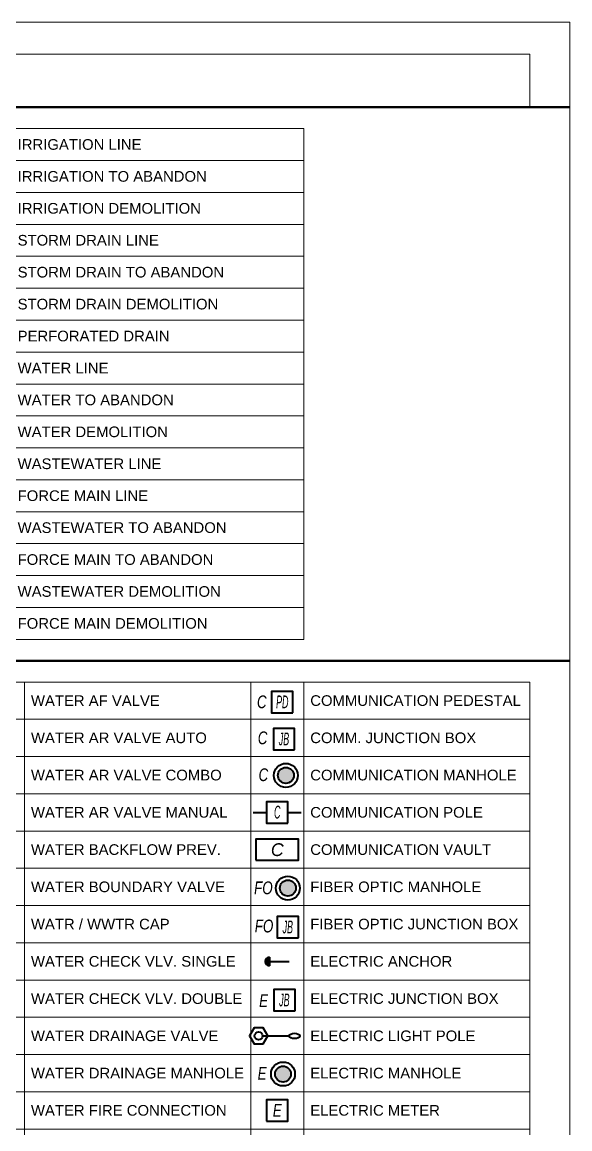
# Model space of a CAD drawing. Extents: x 2.2 to 31, y 0.8 to 21.8.
# Drawn here: x 25.83 to 30.97, y 11.4 to 21.8 of the extents above; entities that cross this region are included whole.
import ezdxf
from ezdxf.enums import TextEntityAlignment as Align

# ---------------------------------------------------------------- set-up
doc = ezdxf.new("R2010")
doc.units = 0
doc.header["$MEASUREMENT"] = 0
doc.layers.get('0').update_dxf_attribs({"lineweight": 20, "true_color": 0xfaaafa})
doc.layers.get('Defpoints').update_dxf_attribs({"color": 111, "lineweight": 20})
for name, color, linetype, lineweight in [('C-COMM-SYMB', 40, 'Continuous', 40), ('C-ELEC-SYMB', 20, 'Continuous', 40), ('C-FIBR-SYMB', 40, 'Continuous', 40), ('G-ANNO-TABL', 130, 'Continuous', 40), ('G-ANNO-TTBL', 130, 'Continuous', 50)]:
    doc.layers.add(name, color=color, linetype=linetype, lineweight=lineweight)
doc.layers.add('G-NPLT', color=252, linetype='Continuous', lineweight=20, plot=False)
doc.styles.add('COA', font='arial.ttf')
doc.styles.add('COA_Proposed', font='ariali.ttf', dxfattribs={"height": 2.4})

# ---------------------------------------------------------------- blocks, each defined once
blk = doc.blocks.new('*T183')
at = {"layer": 'Defpoints', "color": 8, "linetype": 'ByBlock', "lineweight": 0, "transparency": 16777216}
for p, q in [((0, 0), (7.875, 0)), ((0, 0), (0, -14.7)), ((0.5, 0), (0.5, -14.7)), ((2.625, 0), (2.625, -14.7)), ((3.125, 0), (3.125, -14.7)), ((5.25, 0), (5.25, -14.7)), ((5.75, 0), (5.75, -14.7)), ((7.875, 0), (7.875, -14.7)), ((0, -0.35), (7.875, -0.35)), ((0, -0.7), (7.875, -0.7)), ((0, -1.05), (7.875, -1.05)), ((0, -1.4), (7.875, -1.4)), ((0, -1.75), (7.875, -1.75)), ((0, -2.1), (7.875, -2.1)), ((0, -2.45), (7.875, -2.45)), ((0, -2.8), (7.875, -2.8)), ((0, -3.15), (7.875, -3.15)), ((0, -3.5), (7.875, -3.5)), ((0, -3.85), (7.875, -3.85)), ((0, -4.2), (7.875, -4.2)), ((0, -4.55), (7.875, -4.55)), ((0, -4.9), (7.875, -4.9)), ((0, -5.25), (7.875, -5.25)), ((0, -5.6), (7.875, -5.6)), ((0, -5.95), (7.875, -5.95)), ((0, -6.3), (7.875, -6.3)), ((0, -6.65), (7.875, -6.65)), ((0, -7), (7.875, -7)), ((0, -7.35), (7.875, -7.35)), ((0, -7.7), (7.875, -7.7)), ((0, -8.05), (7.875, -8.05)), ((0, -8.4), (7.875, -8.4)), ((0, -8.75), (7.875, -8.75)), ((0, -9.1), (7.875, -9.1)), ((0, -9.45), (7.875, -9.45)), ((0, -9.8), (7.875, -9.8)), ((0, -10.15), (7.875, -10.15)), ((0, -10.5), (7.875, -10.5)), ((0, -10.85), (7.875, -10.85)), ((0, -11.2), (7.875, -11.2)), ((0, -11.55), (7.875, -11.55)), ((0, -11.9), (7.875, -11.9)), ((0, -12.25), (7.875, -12.25)), ((0, -12.6), (7.875, -12.6)), ((0, -12.95), (7.875, -12.95)), ((0, -13.3), (7.875, -13.3)), ((0, -13.65), (7.875, -13.65)), ((0, -14), (7.875, -14)), ((0, -14.35), (7.875, -14.35)), ((0, -14.7), (7.875, -14.7))]:
    blk.add_line(p, q, dxfattribs=at)
at = {"layer": 'G-ANNO-TABL', "color": 0, "transparency": 16777216, "char_height": 0.1, "width": 2.005, "attachment_point": 4, "style": 'COA'}
for s, insert in [('BIKE RACK', (0.56, -0.175)), ('WATER AF VALVE', (3.185, -0.175)), ('COMMUNICATION PEDESTAL', (5.81, -0.175)), ('BOLLARD', (0.56, -0.525)), ('WATER AR VALVE AUTO', (3.185, -0.525)), ('COMM. JUNCTION BOX', (5.81, -0.525)), ('BENCH', (0.56, -0.875)), ('WATER AR VALVE COMBO', (3.185, -0.875)), ('COMMUNICATION MANHOLE', (5.81, -0.875)), ('BUS STOP', (0.56, -1.225)), ('WATER AR VALVE MANUAL', (3.185, -1.225)), ('COMMUNICATION POLE', (5.81, -1.225)), ('GARBAGE CAN', (0.56, -1.575)), ('WATER BACKFLOW PREV.', (3.185, -1.575)), ('COMMUNICATION VAULT', (5.81, -1.575)), ('GUARDRAIL POST', (0.56, -1.925)), ('WATER BOUNDARY VALVE', (3.185, -1.925)), ('FIBER OPTIC MANHOLE', (5.81, -1.925)), ('MAILBOX', (0.56, -2.275)), ('WATR / WWTR CAP', (3.185, -2.275)), ('FIBER OPTIC JUNCTION BOX', (5.81, -2.275)), ('PARKING METER', (0.56, -2.625)), ('WATER CHECK VLV. SINGLE', (3.185, -2.625)), ('ELECTRIC ANCHOR', (5.81, -2.625)), ('POST', (0.56, -2.975)), ('WATER CHECK VLV. DOUBLE', (3.185, -2.975)), ('ELECTRIC JUNCTION BOX', (5.81, -2.975)), ('SIGN', (0.56, -3.325)), ('WATER DRAINAGE VALVE', (3.185, -3.325)), ('ELECTRIC LIGHT POLE', (5.81, -3.325)), ('SHRUB', (0.56, -3.675)), ('WATER DRAINAGE MANHOLE', (3.185, -3.675)), ('ELECTRIC MANHOLE', (5.81, -3.675)), ('TREE', (0.56, -4.025)), ('WATER FIRE CONNECTION', (3.185, -4.025)), ('ELECTRIC METER', (5.81, -4.025)), ('WATER FIRE HYDRANT', (3.185, -4.375)), ('ELECTRIC POLE', (5.81, -4.375)), ('WATER FLOW METER', (3.185, -4.725)), ('ELECTRIC PULL BOX', (5.81, -4.725)), ('WATER HANDHOLE', (3.185, -5.075)), ('ELECTRIC VAULT', (5.81, -5.075)), ('WASTEWATER AR VALVE', (0.56, -5.425)), ('WATER HYD. PRS. RLS. VLV.', (3.185, -5.425)), ('ELECTRIC TOWER', (5.81, -5.425)), ('WWTR BACKFLOW PRVN.', (0.56, -5.775)), ('WATER MANHOLE', (3.185, -5.775)), ('CHILLED WATER MANHOLE', (5.81, -5.775)), ('WASTEWATER CLEANOUT', (0.56, -6.125)), ('WATR / WWTR MAT. CHANGE', (3.185, -6.125)), ('CHILLED WATER VALVE', (5.81, -6.125)), ('WASTEWATER FLOW METER', (0.56, -6.475)), ('WATER METER', (3.185, -6.475)), ('NATURAL GAS LIGHT', (5.81, -6.475)), ('WWTR LIFT STATION', (0.56, -6.825)), ('WATER MONITOR WELL', (3.185, -6.825)), ('NATURAL GAS MANHOLE', (5.81, -6.825)), ('WASTEWATER MANHOLE', (0.56, -7.175)), ('WATR / WWTR PLUG', (3.185, -7.175)), ('NATURAL GAS METER', (5.81, -7.175)), ('WASTEWATER METER', (0.56, -7.525)), ('WATR / WWTR PROJ. SEP.', (3.185, -7.525)), ('NATURAL GAS VALVE', (5.81, -7.525)), ('WWTR SRVC. CONNECTION', (0.56, -7.875)), ('WATER PRS. RLS. VALVE', (3.185, -7.875)), ('NATURAL GAS VENT', (5.81, -7.875)), ('WASTEWATER VAULT', (0.56, -8.225)), ('WATER PRS. SUST. VALVE', (3.185, -8.225)), ('IRRG. CONTROL VALVE', (5.81, -8.225)), ('WASTEWATER VALVE', (0.56, -8.575)), ('WATR / WWTR REDUCER', (3.185, -8.575)), ('SPRINKLER CONTROL VALVE', (5.81, -8.575)), ('WATER SRVC. CONNECTION', (3.185, -8.925)), ('SPRINKLER HEAD', (5.81, -8.925)), ('STORM DRAIN AREA INLET', (0.56, -9.275)), ('WATER SHUTOFF VALVE', (3.185, -9.275)), ('IRRIGATION HOSE BIB', (5.81, -9.275)), ('DRAINAGE ARROW', (0.56, -9.625)), ('WATER VAULT', (3.185, -9.625)), ('TRAFFIC SIGNAL MANHOLE', (5.81, -9.625)), ('STORM DRAIN CURB INLET', (0.56, -9.975)), ('WATER VALVE', (3.185, -9.975)), ('TRAF. SIGNAL CONTROL BOX', (5.81, -9.975)), ('STORM DRAIN CLEANOUT', (0.56, -10.325)), ('WATER VAC. RLS. VALVE', (3.185, -10.325)), ('TRAFFIC SIGNAL PULL BOX', (5.81, -10.325)), ('STORM DRAIN GRATE INLET', (0.56, -10.675)), ('WATER WELL', (3.185, -10.675)), ('TRAF. SIGNAL / PED SIGNAL', (5.81, -10.675)), ('STORM DRAIN HEADWALL', (0.56, -11.025)), ('TRAF. SIGNAL LIGHT & SIGN.', (5.81, -11.025)), ('STORM DRAIN MANHOLE', (0.56, -11.375)), ('TRAF. SIGNAL SIGN. EXTEND.', (5.81, -11.375)), ('STORM DRAIN WINGWALL', (0.56, -11.725)), ('RECLAIMED WATER MANH.', (0.56, -12.425)), ('RECLAIMED WATER METER', (0.56, -12.775)), ('RECLAIMED WATER VALVE', (0.56, -13.125))]:
    blk.add_mtext(s, dxfattribs=dict(at, insert=insert))
blk = doc.blocks.new('*T184')
at = {"layer": 'Defpoints', "color": 8, "linetype": 'ByBlock', "lineweight": 0, "transparency": 16777216}
for p, q in [((0, 0), (5.75, 0)), ((0, 0), (0, -4.8)), ((3, 0), (3, -4.8)), ((5.75, 0), (5.75, -4.8)), ((0, -0.3), (5.75, -0.3)), ((0, -0.6), (5.75, -0.6)), ((0, -0.9), (5.75, -0.9)), ((0, -1.2), (5.75, -1.2)), ((0, -1.5), (5.75, -1.5)), ((0, -1.8), (5.75, -1.8)), ((0, -2.1), (5.75, -2.1)), ((0, -2.4), (5.75, -2.4)), ((0, -2.7), (5.75, -2.7)), ((0, -3), (5.75, -3)), ((0, -3.3), (5.75, -3.3)), ((0, -3.6), (5.75, -3.6)), ((0, -3.9), (5.75, -3.9)), ((0, -4.2), (5.75, -4.2)), ((0, -4.5), (5.75, -4.5)), ((0, -4.8), (5.75, -4.8))]:
    blk.add_line(p, q, dxfattribs=at)
at = {"layer": 'G-ANNO-TABL', "color": 0, "transparency": 16777216, "char_height": 0.1, "width": 2.63, "attachment_point": 4, "style": 'COA'}
for s, insert in [('IRRIGATION LINE', (3.06, -0.15)), ('IRRIGATION TO ABANDON', (3.06, -0.45)), ('IRRIGATION DEMOLITION', (3.06, -0.75)), ('STORM DRAIN LINE', (3.06, -1.05)), ('STORM DRAIN TO ABANDON', (3.06, -1.35)), ('STORM DRAIN DEMOLITION', (3.06, -1.65)), ('PERFORATED DRAIN', (3.06, -1.95)), ('WATER LINE', (3.06, -2.25)), ('WATER TO ABANDON', (3.06, -2.55)), ('WATER DEMOLITION', (3.06, -2.85)), ('WASTEWATER LINE', (3.06, -3.15)), ('FORCE MAIN LINE', (3.06, -3.45)), ('WASTEWATER TO ABANDON', (3.06, -3.75)), ('FORCE MAIN TO ABANDON', (3.06, -4.05)), ('WASTEWATER DEMOLITION', (3.06, -4.35)), ('FORCE MAIN DEMOLITION', (3.06, -4.65))]:
    blk.add_mtext(s, dxfattribs=dict(at, insert=insert))
blk = doc.blocks.new('*U266')
at = {"color": 0, "linetype": 'ByBlock', "lineweight": -2, "flags": 128}
blk.add_lwpolyline([(2, -2), (2, 2), (-2, 2), (-2, -2)], close=True, dxfattribs=at)
at = {"color": 0, "linetype": 'ByBlock', "lineweight": -2, "style": 'COA_Proposed'}
for s, width, p in [('C', 0.75, (-3.85, -1.14)), ('PD', 0.5, (0, -1.15))]:
    blk.add_text(s, height=2.4, dxfattribs=dict(at, width=width)).set_placement(p, align=Align.CENTER)
blk = doc.blocks.new('*U311')
at = {"color": 0, "linetype": 'ByBlock', "lineweight": -2, "flags": 128}
blk.add_lwpolyline([(2, -2), (2, 2), (-2, 2), (-2, -2)], close=True, dxfattribs=at)
at = {"color": 0, "linetype": 'ByBlock', "lineweight": -2, "style": 'COA_Proposed'}
for s, width, p in [('C', 0.75, (-4.02, -0.95)), ('JB', 0.5, (0, -1.15))]:
    blk.add_text(s, height=2.4, dxfattribs=dict(at, width=width)).set_placement(p, align=Align.CENTER)
blk = doc.blocks.new('*U312')
at = {"linetype": 'ByBlock', "lineweight": -2}
h = blk.add_hatch(color=0, dxfattribs=at)
h.dxf.hatch_style = 1
edge = h.paths.add_edge_path()
edge.add_arc((0, 0), 1.5, 0, 360)
at = {"color": 0, "linetype": 'ByBlock', "lineweight": -2}
for radius in [2.25, 1.5]:
    blk.add_circle((0, 0), radius, dxfattribs=at)
at = {"color": 0, "linetype": 'ByBlock', "lineweight": -2, "style": 'COA_Proposed', "width": 0.75}
blk.add_text('C', height=2.4, dxfattribs=at).set_placement((-4.23, -1.08), align=Align.CENTER)
blk = doc.blocks.new('COMM_POLE_P')
at = {"color": 0, "linetype": 'ByBlock', "lineweight": -2}
for points in [[(-4.5, 0), (-2, 0)], [(2, 0), (4.5, 0)]]:
    blk.add_lwpolyline(points, dxfattribs=at)
blk.add_lwpolyline([(2, -2), (2, 2), (-2, 2), (-2, -2)], close=True, dxfattribs=at)
at = {"color": 0, "linetype": 'ByBlock', "lineweight": -2, "style": 'COA_Proposed', "width": 0.5}
blk.add_text('C', height=2.4, dxfattribs=at).set_placement((0, -1.15), align=Align.CENTER)
blk = doc.blocks.new('COMM_VALT_P')
at = {"color": 0, "linetype": 'ByBlock', "lineweight": -2}
blk.add_lwpolyline([(-4, -2), (4, -2), (4, 2), (-4, 2)], close=True, dxfattribs=at)
at = {"color": 0, "linetype": 'ByBlock', "lineweight": -2, "style": 'COA_Proposed'}
blk.add_text('C', height=2.4, dxfattribs=at).set_placement((0, 0), align=Align.MIDDLE_CENTER)
blk = doc.blocks.new('ELEC_DGUY_P')
at = {"linetype": 'ByBlock', "lineweight": -2}
h = blk.add_hatch(color=0, dxfattribs=at)
h.dxf.hatch_style = 1
h.paths.add_polyline_path([(0.8, 0.8, 1), (0.8, -0.8)])
at = {"color": 0, "linetype": 'ByBlock', "lineweight": -2}
for points in [[(0.8, 0.8), (0.8, -0.8)], [(0.8, 0), (4.5, 0)]]:
    blk.add_lwpolyline(points, dxfattribs=at)
blk.add_arc((0.8, 0), 0.8, 90, 270, dxfattribs=at)
blk = doc.blocks.new('*U341')
at = {"color": 0, "linetype": 'ByBlock', "lineweight": -2, "flags": 128}
blk.add_lwpolyline([(2, -2), (2, 2), (-2, 2), (-2, -2)], close=True, dxfattribs=at)
at = {"color": 0, "linetype": 'ByBlock', "lineweight": -2, "style": 'COA_Proposed'}
for s, width, p in [('E', 0.75, (-3.91, -1.29)), ('JB', 0.5, (0, -1.15))]:
    blk.add_text(s, height=2.4, dxfattribs=dict(at, width=width)).set_placement(p, align=Align.CENTER)
blk = doc.blocks.new('ELEC_LGHT_P')
at = {"color": 0, "linetype": 'ByBlock', "lineweight": -2, "flags": 128}
blk.add_lwpolyline([(0.87, -1.5), (1.73, 0), (0.87, 1.5), (-0.87, 1.5), (-1.73, 0), (-0.87, -1.5)], close=True, dxfattribs=at)
at = {"color": 0, "linetype": 'ByBlock', "lineweight": -2}
blk.add_lwpolyline([(0.75, 0), (5.75, 0)], dxfattribs=at)
blk.add_circle((0, 0), 0.75, dxfattribs=at)
blk.add_ellipse((6.75, 0), major_axis=(-1, 0), ratio=0.5, dxfattribs=at)
blk = doc.blocks.new('*U314')
at = {"linetype": 'ByBlock', "lineweight": -2}
h = blk.add_hatch(color=0, dxfattribs=at)
h.dxf.hatch_style = 1
edge = h.paths.add_edge_path()
edge.add_arc((0, 0), 1.5, 0, 360)
at = {"color": 0, "linetype": 'ByBlock', "lineweight": -2}
for radius in [2.25, 1.5]:
    blk.add_circle((0, 0), radius, dxfattribs=at)
at = {"color": 0, "linetype": 'ByBlock', "lineweight": -2, "style": 'COA_Proposed', "width": 0.75}
blk.add_text('E', height=2.4, dxfattribs=at).set_placement((-3.93, -1.09), align=Align.CENTER)
blk = doc.blocks.new('ELEC_METR_P')
at = {"color": 0, "linetype": 'ByBlock', "lineweight": -2}
blk.add_lwpolyline([(-2, -2), (2, -2), (2, 2), (-2, 2)], close=True, dxfattribs=at)
at = {"color": 0, "linetype": 'ByBlock', "lineweight": -2, "style": 'COA_Proposed', "width": 0.75}
blk.add_text('E', height=2.4, dxfattribs=at).set_placement((0, 0), align=Align.MIDDLE_CENTER)
blk = doc.blocks.new('*U313')
at = {"linetype": 'ByBlock', "lineweight": -2}
h = blk.add_hatch(color=0, dxfattribs=at)
h.dxf.hatch_style = 1
edge = h.paths.add_edge_path()
edge.add_arc((0, 0), 1.5, 0, 360)
at = {"color": 0, "linetype": 'ByBlock', "lineweight": -2}
for radius in [2.25, 1.5]:
    blk.add_circle((0, 0), radius, dxfattribs=at)
at = {"color": 0, "linetype": 'ByBlock', "lineweight": -2, "style": 'COA_Proposed', "width": 0.75}
blk.add_text('FO', height=2.4, dxfattribs=at).set_placement((-4.61, -1.15), align=Align.CENTER)
blk = doc.blocks.new('*U320')
at = {"color": 0, "linetype": 'ByBlock', "lineweight": -2, "flags": 128}
blk.add_lwpolyline([(2, -2), (2, 2), (-2, 2), (-2, -2)], close=True, dxfattribs=at)
at = {"color": 0, "linetype": 'ByBlock', "lineweight": -2, "style": 'COA_Proposed'}
for s, width, p in [('FO', 0.75, (-4.47, -0.97)), ('JB', 0.5, (0, -1.15))]:
    blk.add_text(s, height=2.4, dxfattribs=dict(at, width=width)).set_placement(p, align=Align.CENTER)

msp = doc.modelspace()

# ---------------------------------------------------------------- linework, layer by layer
at = {"layer": 'G-ANNO-TTBL'}
for points in [[(30.975, 21), (16.6, 21)], [(30.975, 15.8), (22.725, 15.8)]]:
    msp.add_lwpolyline(points, dxfattribs=at)
at = {"layer": 'G-NPLT'}
for points in [[(2.225, 21.8), (30.975, 21.8), (30.975, 0.8), (2.225, 0.8)], [(16.975, 21.5), (30.6, 21.5), (30.6, 21), (16.975, 21)]]:
    msp.add_lwpolyline(points, close=True, dxfattribs=at)

# ---------------------------------------------------------------- block references
for name, p in [('*T184', (22.725, 20.8)), ('*T183', (22.725, 15.6))]:
    msp.add_blockref(name, p)
at = {"layer": 'C-COMM-SYMB', "xscale": 0.05, "yscale": 0.05, "zscale": 0.05}
for name, p in [('*U266', (28.272, 15.411)), ('*U312', (28.306, 14.723)), ('COMM_POLE_P', (28.225, 14.375)), ('COMM_VALT_P', (28.225, 14.025))]:
    msp.add_blockref(name, p, dxfattribs=at)
at = {"layer": 'C-ELEC-SYMB', "xscale": 0.05, "yscale": 0.05, "zscale": 0.05}
for name, p in [('ELEC_DGUY_P', (28.112, 12.975)), ('*U341', (28.292, 12.61)), ('ELEC_LGHT_P', (28.05, 12.275)), ('*U314', (28.279, 11.917)), ('ELEC_METR_P', (28.225, 11.575))]:
    msp.add_blockref(name, p, dxfattribs=at)
at = {"layer": 'C-FIBR-SYMB', "xscale": 0.05, "yscale": 0.05, "zscale": 0.05}
for name, p in [('*U311', (28.288, 15.063)), ('*U313', (28.325, 13.664)), ('*U320', (28.324, 13.296))]:
    msp.add_blockref(name, p, dxfattribs=at)

doc.saveas('drawing.dxf')
